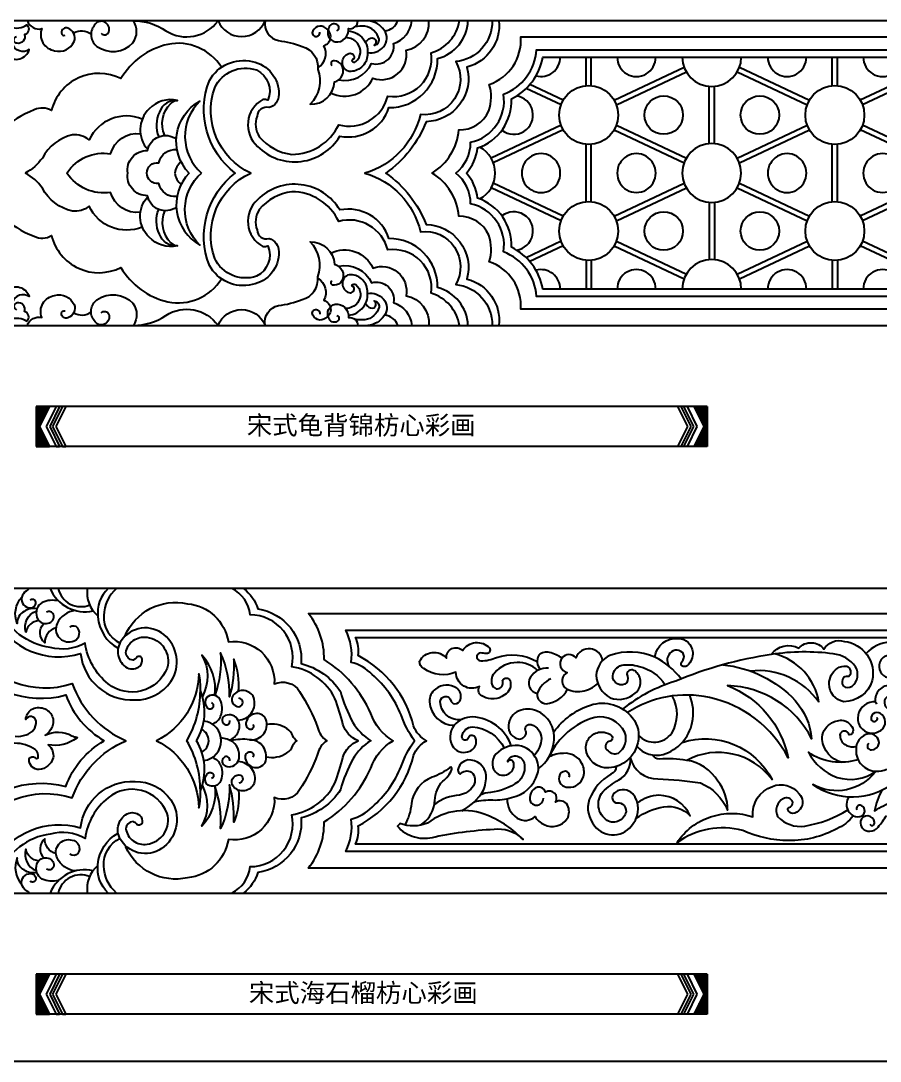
# Model space of a CAD drawing. Extents: x -66030 to 95157, y -13132 to 45879.
# Drawn here: x -35370 to -33959, y 1430 to 3138 of the extents above; entities that cross this region are included whole.
import ezdxf

# ---------------------------------------------------------------- set-up
doc = ezdxf.new("R2010")
doc.units = 0
doc.header["$LTSCALE"] = 100
doc.header["$MEASUREMENT"] = 0
for name, color, linetype in [('3', 11, 'CONTINUOUS'), ('4', 121, 'CONTINUOUS'), ('BH', 21, 'CONTINUOUS'), ('TEXT', 105, 'CONTINUOUS')]:
    doc.layers.add(name, color=color, linetype=linetype)
doc.styles.add('HZ', font='simhei.ttf')

# ---------------------------------------------------------------- blocks, each defined once
blk = doc.blocks.new('A$C5C850B9F')
at = {"layer": '3'}
for p, q in [((1577.2, 393.4), (1577.2, 440.4)), ((1585.6, 393.4), (1585.6, 440.4)), ((1981.2, 393.4), (1981.2, 440.4)), ((1989.6, 393.4), (1989.6, 440.4)), ((1623.2, 369.5), (1738, 423.7)), ((1626.7, 361.9), (1741.6, 416.1)), ((1825.2, 416.1), (1940, 361.9)), ((1828.7, 423.7), (1943.6, 369.5)), ((2142, 423.7), (2027.2, 369.5)), ((2145.6, 416.1), (2030.7, 361.9)), ((1539.6, 369.5), (1484.6, 395.4)), ((1536, 361.9), (1478.6, 389)), ((1779.2, 298.2), (1779.2, 392.2)), ((1787.6, 298.2), (1787.6, 392.2)), ((1536, 328.5), (1421.2, 274.3)), ((1626.7, 328.5), (1741.6, 274.3)), ((1825.2, 274.3), (1940, 328.5)), ((2145.6, 274.3), (2030.7, 328.5)), ((1539.6, 320.9), (1424.7, 266.7)), ((1623.2, 320.9), (1738, 266.7)), ((1828.7, 266.7), (1943.6, 320.9)), ((2142, 266.7), (2027.2, 320.9)), ((1577.2, 203), (1577.2, 297)), ((1585.6, 203), (1585.6, 297)), ((1981.2, 203), (1981.2, 297)), ((1989.6, 203), (1989.6, 297)), ((1536, 171.5), (1421.2, 225.7)), ((1539.6, 179.1), (1424.7, 233.3)), ((1623.2, 179.1), (1738, 233.3)), ((1626.7, 171.5), (1741.6, 225.7)), ((1825.2, 225.7), (1940, 171.5)), ((1828.7, 233.3), (1943.6, 179.1)), ((2145.6, 225.7), (2030.7, 171.5)), ((1779.2, 201.8), (1779.2, 107.8)), ((1787.6, 201.8), (1787.6, 107.8)), ((1536, 138.1), (1478.6, 111)), ((1626.7, 138.1), (1741.6, 83.9)), ((1825.2, 83.9), (1940, 138.1)), ((2145.6, 83.9), (2030.7, 138.1)), ((1539.6, 130.5), (1484.6, 104.6)), ((1623.2, 130.5), (1738, 76.3)), ((1828.7, 76.3), (1943.6, 130.5)), ((2142, 76.3), (2027.2, 130.5)), ((1577.2, 106.6), (1577.2, 59.6)), ((1585.6, 106.6), (1585.6, 59.6)), ((1981.2, 106.6), (1981.2, 59.6)), ((1989.6, 106.6), (1989.6, 59.6))]:
    blk.add_line(p, q, dxfattribs=at)
for points in [[(659.8, 500, 0.393557), (683.4, 487.1, 0.478198), (704.6, 450.9, 0.366584), (736.6, 466, 0.422864), (726.5, 487.7, 0.541885), (715.6, 480, 0.524326), (721.8, 476.4, 0.524326)], [(781.2, 479.5, 0.566037), (793.4, 481.6, 0.928158), (769.5, 492.3, 0.420369), (774.1, 458, 0.374437), (833.1, 463.8, 0.314432), (833.8, 500, -0.150709), (887.3, 483.7, 0.399001), (972.8, 500, 0.669794), (1050.2, 500, 0.407939), (1072.1, 467.4, -0.068009), (1111, 457.7, -0.380259), (1136.4, 420.3, -0.292871), (1124.3, 363, 0.412334), (1163.8, 399.6, 0.507394), (1175.9, 427, 0.276844), (1163.8, 434, 0.783618), (1159.6, 426.6)], [(1369.1, 0, 0.288385), (1322.8, 52.6, 0.500267), (1251.6, 123.8, 0.417023), (1170.9, 170.7, 0.288062), (1094, 219.4, 0.1898), (1040.6, 190.3, 0.232299), (1036.8, 156.6, 0.480331), (1056.5, 142.6, -0.343196), (1072.4, 121, -0.373506), (1029, 67, -0.3409), (958.7, 98.3, -0.336633), (1001.2, 250, -0.336633), (958.7, 401.7, -0.3409), (1029, 433, -0.373506), (1072.4, 379, -0.343196), (1056.5, 357.4, 0.480331), (1036.8, 343.4, 0.232299), (1040.6, 309.7, 0.1898), (1094, 280.6, 0.288062), (1170.9, 329.3, 0.417023), (1251.6, 376.2, 0.500267), (1322.8, 447.4, 0.288385), (1369.1, 500)], [(1383.1, 0, 0.332365), (1333.1, 62, 0.422285), (1253.4, 142.6, 0.379011), (1172.8, 189.4, 0.489977), (1037.7, 206.3, 0.518272), (1046.2, 129.4, 0.122989), (1054.6, 130.4, -0.400283), (1035.9, 80.7, -0.38303), (967.4, 109.8, -0.385779), (1026.4, 250, -0.385779), (967.4, 390.2, -0.38303), (1035.9, 419.3, -0.400283), (1054.6, 369.6, 0.122989), (1046.2, 370.6, 0.518272), (1037.7, 293.7, 0.489977), (1172.8, 310.6, 0.379011), (1253.4, 357.4, 0.422285), (1333.1, 438, 0.332365), (1383.1, 500)], [(1167.8, 483.6, 0.690514), (1168, 493.7, 0.525688), (1154.5, 487.8, 0.478995), (1164.9, 465.3, 0.487357), (1186.8, 487.1, 0.431477), (1202.5, 500, 0.431477)], [(1158.3, 381.3, 0.418822), (1227.1, 405.9, 0.584963), (1281.5, 451.7, 0.387587), (1319, 500)], [(1171.2, 403, 0.35277), (1224.8, 430.1, 0.555512), (1260.8, 462.7, 0.298081), (1291.1, 500)], [(1422.8, 500, -0.394632), (1363, 433, -0.621572), (1305.1, 346.3, -0.270713), (1213.9, 250, -0.270713), (1305.1, 153.7, -0.621572), (1363, 67, -0.394632), (1422.8, 0)], [(1218.4, 447.7, 0.274668), (1244.2, 457, 0.372271), (1245.5, 484.5, 0.229879), (1218.9, 500)], [(1433.9, 500, -0.372892), (1381.5, 424.1, -0.485276), (1314.4, 334.3, -0.149393), (1248.3, 250, -0.149393), (1314.4, 165.7, -0.485276), (1381.5, 75.9, -0.372892), (1433.9, 0)], [(632, 490, 0.252893), (659.1, 493.4, -0.597651), (654.9, 477.3, -0.56933), (643.2, 463, -0.850131), (641.9, 474.3)], [(1136.6, 422.7, 0.410394), (1146.3, 458.9, 0.660567), (1149.7, 488.1, 0.580531), (1127.6, 480.1, 1.078824), (1139.7, 481.4)], [(1186.9, 483.4, -0.438176), (1218, 443.4, -0.419274), (1187.9, 416.9, -0.737522), (1187.7, 446.3, -0.663248), (1195.8, 437.2, 0.39843), (1192.6, 434.2, 0.460005), (1199, 433.1, 0.409793), (1201.8, 463, 0.225194), (1182.5, 472.4)], [(1215.1, 464, -0.1102), (1218.1, 468.1, -0.349203), (1229.1, 471, -0.496015), (1229.2, 459.8, 0.42987), (1237.2, 469.9, 0.300995), (1213.9, 491.1, 0.058631), (1197.4, 490.1)], [(978.5, 423.8, 0.31203), (890.3, 461.3, 0.207625), (813.4, 405, 0.481933), (699.4, 352.6, 0.255453), (671.2, 353.8, 0.178413), (577.1, 270.9, -0.161758), (547.3, 250, -0.161758), (577.1, 229.1, 0.178413), (671.2, 146.2, 0.255453), (699.4, 147.4, 0.481933), (813.4, 95, 0.207625), (890.3, 38.7, 0.31203), (978.5, 76.2)], [(609.7, 435.6, 0.683533), (604.2, 443.2, 0.378209), (600.3, 433.9, 0.284874), (617.9, 429.7, 0.370761), (626, 441.8, 0.521988), (663, 452.8, -0.502524), (635.1, 462.4, 0.123613), (604.4, 470.1, 0.219699), (578.3, 449.4, 0.219699)], [(2450, 26.5), (1469.8, 26.5, 0.340508), (1418.1, 104.5, 0.151846), (1417.5, 147.8, 0.300521), (1368, 179.1, 0.239741), (1324.4, 250, 0.239741), (1368, 320.9, 0.300521), (1417.5, 352.2, 0.151846), (1418.1, 395.5, 0.340508), (1469.8, 473.5), (2450, 473.5)], [(2450, 47.6), (1495.7, 47.6, 0.293594), (1441.5, 120.6, 0.399615), (1387.4, 199.5, 0.232901), (1363, 250, 0.232901), (1387.4, 300.5, 0.399615), (1441.5, 379.4, 0.293594), (1495.7, 452.4), (2450, 452.4)], [(2450, 59.6), (1506.2, 59.6, 0.236106), (1454.4, 128.1, 0.33419), (1398.9, 208.8, 0.153043), (1380.5, 250, 0.153043), (1398.9, 291.2, 0.33419), (1454.4, 371.9, 0.236106), (1506.2, 440.4), (2450, 440.4)], [(885.3, 311.7, -0.318619), (895.5, 364.4, -0.216888), (906, 369.3, 0.265173), (859.8, 355.4, 0.406131), (857.4, 289)], [(906, 369.3, 0.352763), (876.8, 350.2, 0.217582), (875.4, 309.6, 0.217582)], [(925.2, 250, -0.489761), (943, 368.3, 0.436772), (945.7, 250, 0.436772)], [(848.5, 338.6, 0.402914), (761.2, 304.4, 0.200605), (733.7, 312.5, 0.2227), (684.4, 274.7, -0.118581), (656.4, 250)], [(845.6, 185.6, -0.375928), (796.4, 218.3, -0.29749), (724.8, 250, -0.29749), (796.4, 281.7, -0.375928), (845.6, 314.4)], [(904.4, 194.1, -0.553062), (857, 212.8, -0.461218), (824.5, 250, -0.461218), (857, 287.2, -0.553062), (904.4, 305.9)], [(1402.5, 207.5, 0.27477), (1427.7, 250, 0.27477), (1402.5, 292.5)], [(905.5, 211.3, -0.380166), (875.4, 233.1, -0.452593), (855.8, 250, -0.452593), (875.4, 266.9, -0.380166), (905.5, 288.7)], [(848.5, 161.4, -0.402914), (761.2, 195.6, -0.200605), (733.7, 187.5, -0.2227), (684.4, 225.3, 0.118581), (656.4, 250)], [(925.2, 250, 0.489761), (943, 131.7, -0.436772), (945.7, 250, -0.436772)], [(885.3, 188.3, 0.318619), (895.5, 135.6, 0.216888), (906, 130.7, -0.265173), (859.8, 144.6, -0.406131), (857.4, 211)], [(906, 130.7, -0.352763), (876.8, 149.8, -0.217582), (875.4, 190.4, -0.217582)], [(781.2, 20.5, -0.566037), (793.4, 18.4, -0.928158), (769.5, 7.7, -0.420369), (774.1, 42, -0.374437), (833.1, 36.2, -0.314432), (833.8, 0, 0.150709), (887.3, 16.3, -0.399001), (972.8, 0, -0.669794), (1050.2, 0, -0.407939), (1072.1, 32.6, 0.068009), (1111, 42.3, 0.380259), (1136.4, 79.7, 0.292871), (1124.3, 137, -0.412334), (1163.8, 100.4, -0.507394), (1175.9, 73, -0.276844), (1163.8, 66, -0.783618), (1159.6, 73.4)], [(1158.3, 118.7, -0.418822), (1227.1, 94.1, -0.584963), (1281.5, 48.3, -0.387587), (1319, 0)], [(1171.2, 97, -0.35277), (1224.8, 69.9, -0.555512), (1260.8, 37.3, -0.298081), (1291.1, 0)], [(609.7, 64.4, -0.683533), (604.2, 56.8, -0.378209), (600.3, 66.1, -0.284874), (617.9, 70.3, -0.370761), (626, 58.2, -0.521988), (663, 47.2, 0.502524), (635.1, 37.6, -0.123613), (604.4, 29.9, -0.219699), (578.3, 50.6, -0.219699)], [(1136.6, 77.3, -0.410394), (1146.3, 41.1, -0.660567), (1149.7, 11.9, -0.580531), (1127.6, 19.9, -1.078824), (1139.7, 18.6)], [(1186.9, 16.6, 0.438176), (1218, 56.6, 0.419274), (1187.9, 83.1, 0.737522), (1187.7, 53.7, 0.663248), (1195.8, 62.8, -0.39843), (1192.6, 65.8, -0.460005), (1199, 66.9, -0.409793), (1201.8, 37, -0.225194), (1182.5, 27.6)], [(1218.4, 52.3, -0.274668), (1244.2, 43, -0.372271), (1245.5, 15.5, -0.229879), (1218.9, 0)], [(632, 10, -0.252893), (659.1, 6.6, 0.597651), (654.9, 22.7, 0.56933), (643.2, 37, 0.850131), (641.9, 25.7)], [(659.8, 0, -0.393557), (683.4, 12.9, -0.478198), (704.6, 49.1, -0.366584), (736.6, 34, -0.422864), (726.5, 12.3, -0.541885), (715.6, 20, -0.524326), (721.8, 23.6, -0.524326)], [(1167.8, 16.4, -0.690514), (1168, 6.3, -0.525688), (1154.5, 12.2, -0.478995), (1164.9, 34.7, -0.487357), (1186.8, 12.9, -0.431477), (1202.5, 0, -0.431477)], [(1215.1, 36, 0.1102), (1218.1, 31.9, 0.349203), (1229.1, 29, 0.496015), (1229.2, 40.2, -0.42987), (1237.2, 30.1, -0.300995), (1213.9, 8.9, -0.058631), (1197.4, 9.9)]]:
    blk.add_lwpolyline(points, format="xyb", dxfattribs=at)
for points in [[(1735, 250, 1), (1831.7, 250, 1)], [(1471.4, 250, 1.008676), (1534.7, 250, 1.008676)], [(1628.1, 250, 1.008676), (1691.3, 250, 1.008676)], [(1875.4, 250, 1.008676), (1938.7, 250, 1.008676)], [(2032.1, 250, 1.008676), (2095.3, 250, 1.008676)]]:
    blk.add_lwpolyline(points, format="xyb", close=True, dxfattribs=at)
blk.add_lwpolyline([(2142, 233.3), (2027.2, 179.1)], dxfattribs=at)
for centre, radius in [((1581.4, 345.2), 48.4), ((1985.4, 345.2), 48.4), ((1704.5, 345.2), 31.6), ((1862.3, 345.2), 31.6), ((1581.4, 154.8), 48.4), ((1985.4, 154.8), 48.4), ((1704.5, 154.8), 31.6), ((1862.3, 154.8), 31.6)]:
    blk.add_circle(centre, radius, dxfattribs=at)
for centre, radius, start, end in [((1242.8, 510.1), 27.3, 277.8753, 338.2417), ((749, 458.1), 25, 52.0007, 121.4584), ((1503, 440.1), 31.6, 254.8262, 0.4949), ((1659.7, 440.1), 31.6, 179.5051, 0.4949), ((1783.4, 440.4), 48.4, 180, 0), ((1907, 440.1), 31.6, 179.5051, 0.4949), ((2063.7, 440.1), 31.6, 179.5051, 0.4949), ((1458.3, 345.2), 31.6, 231.7979, 82.1565), ((926, 248.7), 23.9, 124.8955, 176.7931), ((926, 251.3), 23.9, 183.2069, 235.1045), ((1458.3, 154.8), 31.6, 277.8435, 128.2021), ((1783.4, 59.6), 48.4, 0, 180), ((1503, 59.9), 31.6, 359.5051, 105.1738), ((1659.7, 59.9), 31.6, 359.5051, 180.4949), ((1907, 59.9), 31.6, 359.5051, 180.4949), ((2063.7, 59.9), 31.6, 359.5051, 180.4949), ((749, 41.9), 25, 238.5416, 307.9993), ((1242.8, -10.1), 27.3, 21.7583, 82.1247)]:
    blk.add_arc(centre, radius, start, end, dxfattribs=at)
at = {"layer": '4'}
blk.add_lwpolyline([(2450, 500), (0, 500), (0, 0), (2450, 0)], dxfattribs=at)
blk = doc.blocks.new('A$C4CCE1407')
at = {"layer": '3'}
for p, q in [((0, 65.3), (0, 0)), ((1101.2, 65.3), (0, 65.3)), ((21.6, 65.3), (5.3, 32.6)), ((32.8, 65.3), (16.5, 32.6)), ((38.4, 65.3), (22.1, 32.6)), ((43, 65.3), (26.7, 32.6)), ((48.6, 65.3), (32.3, 32.6)), ((1058.2, 65.3), (1052.6, 65.3)), ((1052.6, 65.3), (1068.9, 32.6)), ((1058.2, 65.3), (1074.5, 32.6)), ((1068.4, 65.3), (1062.8, 65.3)), ((1062.8, 65.3), (1079.1, 32.6)), ((1068.4, 65.3), (1084.7, 32.6)), ((1101.2, 65.3), (1079.6, 65.3)), ((1079.6, 65.3), (1095.9, 32.6)), ((1101.2, 65.3), (1101.2, 0)), ((5.3, 32.6), (21.6, 0)), ((16.5, 32.6), (32.8, 0)), ((22.1, 32.6), (38.4, 0)), ((26.7, 32.6), (43, 0)), ((32.3, 32.6), (48.6, 0)), ((1068.9, 32.6), (1052.6, 0)), ((1074.5, 32.6), (1058.2, 0)), ((1079.1, 32.6), (1062.8, 0)), ((1084.7, 32.6), (1068.4, 0)), ((1095.9, 32.6), (1079.6, 0)), ((0, 0), (21.6, 0)), ((1101.2, 0), (0, 0)), ((32.8, 0), (38.4, 0)), ((43, 0), (48.6, 0)), ((1058.2, 0), (1052.6, 0)), ((1068.4, 0), (1062.8, 0)), ((1101.2, 0), (1079.6, 0))]:
    blk.add_line(p, q, dxfattribs=at)
at = {"layer": 'BH'}
for p, q in [((0, 63.9), (1.3, 65.3)), ((0, 58.8), (6.4, 65.3)), ((0, 61.4), (3.9, 65.3)), ((0, 56.3), (9, 65.3)), ((0, 53.8), (11.5, 65.3)), ((0, 51.2), (14, 65.3)), ((0, 48.7), (16.6, 65.3)), ((0, 46.1), (19.1, 65.3)), ((0, 43.6), (21.5, 65.1)), ((0, 41), (19, 60)), ((0, 38.5), (16.4, 54.9)), ((1080, 64.6), (1080.6, 65.3)), ((1080.8, 62.9), (1083.2, 65.3)), ((1081.7, 61.2), (1085.7, 65.3)), ((1082.5, 59.5), (1088.3, 65.3)), ((1083.3, 57.8), (1090.8, 65.3)), ((1084.2, 56.1), (1093.4, 65.3)), ((1085, 54.4), (1095.9, 65.3)), ((1085.9, 52.7), (1098.4, 65.3)), ((1086.7, 51), (1101, 65.3)), ((1087.6, 49.3), (1101.2, 62.9)), ((1088.4, 47.6), (1101.2, 60.4)), ((1089.3, 45.9), (1101.2, 57.8)), ((1090.1, 44.2), (1101.2, 55.3)), ((1091, 42.5), (1101.2, 52.8)), ((0, 35.9), (13.9, 49.8)), ((0, 33.4), (11.3, 44.7)), ((0, 30.8), (8.8, 39.6)), ((0, 28.3), (6.2, 34.5)), ((1091.8, 40.8), (1101.2, 50.2)), ((1092.7, 39.1), (1101.2, 47.7)), ((1093, 26.7), (1101.2, 34.9)), ((1093.5, 37.4), (1101.2, 45.1)), ((1094.4, 35.7), (1101.2, 42.6)), ((1095.2, 34), (1101.2, 40)), ((1095.5, 31.8), (1101.2, 37.5)), ((0, 25.7), (5.8, 31.6)), ((0, 23.2), (6.7, 29.9)), ((0, 20.7), (7.5, 28.2)), ((0, 18.1), (8.4, 26.5)), ((0, 15.6), (9.2, 24.8)), ((0, 13), (10.1, 23.1)), ((0, 10.5), (10.9, 21.4)), ((0, 7.9), (11.8, 19.7)), ((0, 5.4), (12.6, 18)), ((1080.2, 1.2), (1101.2, 22.2)), ((1081.6, 0), (1101.2, 19.7)), ((1082.8, 6.3), (1101.2, 24.8)), ((1084.1, 0), (1101.2, 17.1)), ((1085.3, 11.4), (1101.2, 27.3)), ((1087.9, 16.5), (1101.2, 29.8)), ((1090.4, 21.6), (1101.2, 32.4)), ((0, 2.8), (13.5, 16.3)), ((0, 0.3), (14.3, 14.6)), ((2.3, 0), (15.2, 12.9)), ((4.8, 0), (16, 11.2)), ((7.3, 0), (16.8, 9.5)), ((9.9, 0), (17.7, 7.8)), ((12.4, 0), (18.5, 6.1)), ((15, 0), (19.4, 4.4)), ((17.5, 0), (20.2, 2.7)), ((20.1, 0), (21.1, 1)), ((1086.7, 0), (1101.2, 14.6)), ((1089.2, 0), (1101.2, 12)), ((1091.7, 0), (1101.2, 9.5)), ((1094.3, 0), (1101.2, 6.9)), ((1096.8, 0), (1101.2, 4.4)), ((1099.4, 0), (1101.2, 1.8))]:
    blk.add_line(p, q, dxfattribs=at)
blk = doc.blocks.new('A$C7E491CBE')
at = {"layer": '3'}
for points in [[(426.3, 500, 0.396481), (552.6, 389.5, 0.321993), (723, 325.1, 0.177045), (785.9, 250, 0.177045)], [(447.8, 500, 0.397382), (566.1, 408.2, 0.354835), (733.4, 343.8, 0.208462), (821.8, 250, 0.139485)], [(507.6, 500, 0.165778), (539.6, 464.8, 0.119667), (604.6, 453.4, 0.364808), (747.2, 393.2, 0.39973), (836.6, 317, 0.249171), (895.4, 347, 0.384622), (884, 424.2, 0.442165), (814.1, 414.4, 0.439405), (823.5, 369.8, 0.287715), (844.5, 372.6, 0.246758), (848.3, 384.7, 0.443381), (840.3, 388, -0.153424), (833.3, 382.5, -0.387175), (821.6, 394.4, -0.427238), (856.3, 419.8, -0.463127), (889.3, 369.3, -0.508119), (792.4, 343.6, -0.194324), (754.7, 410.4, -0.196885), (697.4, 403.2, -0.265583), (613.8, 467.1, -0.257445), (525.7, 500)], [(662.8, 500, -0.049736), (657.6, 495.8, 0.175026), (650.7, 485.9, 0.50369), (665.6, 468.2, 0.531717), (673.2, 479.2, 0.445961), (664.2, 480.7)], [(792.3, 500, 0.238798), (775.7, 453.2, 0.256028), (808.8, 401.9)], [(806.3, 500, 0.213002), (785.2, 455.4, 0.29964), (811.7, 410.4)], [(995.7, 0, 0.256025), (1025.6, 43.3, 0.4799), (1093.8, 128.5, 0.242722), (1164.6, 180.5, 0.039466), (1177.6, 222.7, -0.213478), (1202.7, 250, -0.213478), (1177.6, 277.3, 0.039466), (1164.6, 319.5, 0.242722), (1093.8, 371.5, 0.4799), (1025.6, 456.7, 0.256025), (995.7, 500)], [(1014.7, 500, -0.155552), (1038.2, 466.3, -0.399563), (1109.2, 376.7, -0.191018), (1173.9, 330.7, 0.061133), (1194.1, 280.1, 0.118086), (1223.4, 250, 0.118086), (1194.1, 219.9, 0.061133), (1173.9, 169.3, -0.191018), (1109.2, 123.3, -0.399563), (1038.2, 33.7, -0.155552), (1014.7, 0)], [(675.3, 466.3, 0.234624), (654.7, 462.2, 0.302939), (643.2, 442.4, -0.28987), (650.6, 485.8)], [(711, 479.5, 0.157623), (684.3, 477.1, 0.366525), (675.5, 452.7, 0.416946), (694, 442.8, 0.438713), (702.6, 457.4, 0.452791), (691.3, 460.9)], [(678.6, 447.2, 0.336636), (657.5, 428.2, -0.410393), (674.5, 463)], [(738.2, 463.8, 0.251438), (708.6, 442.5, 0.636555), (733.2, 413, 0.544172), (742.9, 435, 0.391454), (729.6, 436.5, 0.625905)], [(819.9, 421.4, -0.363661), (922.7, 475, -0.340611), (989.9, 412.2, -0.478483), (1065.2, 343.2, -0.377853), (1106.7, 330.7, -0.055845), (1136.2, 272.3, 0.194352), (1151.4, 250, 0.194352), (1136.2, 227.7, -0.055845), (1106.7, 169.3, -0.377853), (1065.2, 156.8, -0.478483), (989.9, 87.8, -0.340611), (922.7, 25, -0.35371), (821.2, 75.7)], [(2450, 40.9), (1121.2, 40.9, 0.172606), (1147, 116.8, 0.151147), (1223.6, 205.2, -0.177383), (1260.1, 250, -0.177383), (1223.6, 294.8, 0.151147), (1147, 383.2, 0.172606), (1121.2, 459.1), (2450, 459.1)], [(706.5, 435.2, 0.356264), (688.5, 410.8, -0.442588), (686.8, 442.4, -0.442588)], [(2450, 68.3), (1182.4, 68.3, 0.145583), (1191.6, 121.3, 0.140811), (1225.7, 141.2, 0.119568), (1273.3, 207.7, -0.062048), (1295.1, 250, -0.062048), (1273.3, 292.3, 0.119568), (1225.7, 358.8, 0.140811), (1191.6, 378.7, 0.145583), (1182.4, 431.7), (2450, 431.7)], [(2450, 80.4), (1198.6, 80.4, 0.155401), (1202.8, 110.3, 0.21807), (1293.8, 225.8, -0.191241), (1315.3, 250, -0.191241), (1293.8, 274.2, 0.21807), (1202.8, 389.7, 0.155401), (1198.6, 419.6), (2450, 419.6)], [(1497.2, 365.3, 0.209755), (1463.7, 378.3, 0.22705), (1426.7, 361.2, 0.36175), (1424.5, 338.6, 0.504282), (1438.6, 339.1, 0.244864), (1439.6, 349.1, -0.589341), (1452.2, 349.1, -0.359037), (1442.9, 325.2, -0.300473), (1408, 322.5, -0.488055), (1402.3, 339.1, -0.562011), (1363.4, 362.4, -0.250473), (1310.5, 368.4, -0.286479), (1303.8, 380.7, -0.53077), (1347.7, 385.7, -0.703955), (1374.4, 398, -0.494796), (1418.6, 402.3, -0.582582), (1413.3, 393, 0.018486), (1404, 394.1, 1.027094), (1404, 381.3, 0.11133), (1429.9, 386.7, -0.209867), (1496.5, 380.3)], [(1880.9, 391.6, -0.378208), (1926.2, 402.1, -0.476378), (1967.4, 400.1, -0.346466), (2001.2, 413.2, -0.211363), (2038.2, 391.1, -0.211363), (2046.8, 348.9, -0.329096), (2000.2, 314.1, -0.360263), (1976, 343.4, -0.236761), (1989.1, 368.6, -0.160488), (2004.9, 372.7, -0.492748), (2008.6, 355.3, 0.199162), (1999.5, 354, 0.261684), (1998.9, 339.9, 0.299022), (2013.6, 339.6, 0.375664), (2019.3, 371.4, 0.219131), (1982.9, 392.6, 0.07227), (1880.9, 391.6, 0.062271), (1724.3, 347.8, 0.093195), (1637, 302)], [(1690.1, 387.4, -0.40526), (1728.5, 418, -0.386802), (1752, 395.5, -0.236326), (1743, 373.2, -0.417224), (1733.3, 374.2, -0.234753), (1735.1, 381.4, 0.423953), (1735.1, 394.8, 0.483173), (1712.8, 391.3, 0.284916), (1713.1, 372.4, 0.284916)], [(2072.7, 375.9, 0.737959), (2085.3, 377.9, 0.295556), (2080.1, 387.4, 0.255894), (2069.2, 389.1, 0.298145), (2058.1, 374.5, 0.451227), (2076.1, 353.4, 0.284835), (2107.4, 372.6, 0.220402), (2105.1, 397, 0.260551), (2075.7, 412.2, 0.195619), (2036.6, 393.2)], [(1006.6, 331.1, 0.124166), (998.6, 383.7, -0.087223), (991.4, 322.3, 0.121263), (976.9, 394.2, -0.105865), (967.6, 324.3, 0.224781), (946.4, 390.3, -0.25705), (947.1, 322.9)], [(1537.5, 385.7, 0.081947), (1517, 395.1, 0.266442), (1499.5, 390.3, 0.364717), (1502.2, 367.4, 0.32001)], [(1604.1, 381.6, 0.775739), (1560.4, 386.1, 0.475577), (1537.5, 385.7, 0.55843), (1546.2, 362.1, 0.504205), (1541.9, 337.3, 0.194924), (1570.4, 331.5, 0.16575), (1596.3, 344.5)], [(1733, 351.4, 0.118379), (1690.1, 387.4, 0.186928), (1616.1, 390.1, 0.280967), (1593.7, 357.5, 0.262089), (1616.6, 320.7, 0.283059), (1657.8, 328.1, 0.478651), (1657.5, 364.5, 0.55889), (1644, 359.3, -0.200507), (1644, 345.5, -0.687518), (1620.8, 356.8, -0.307833), (1635.5, 373.8, -0.13284), (1664.1, 371.9, -0.19288), (1707.1, 341.9)], [(1515.5, 369.4, 0.277493), (1485.7, 354.3, 0.536946), (1496.7, 327.7, 0.466256)], [(1801.4, 374.6, -0.182777), (1920.5, 315.9, -0.158891), (1947.3, 253.2, 0.274222), (1809.4, 340.5, -0.256096), (1908.7, 221.7, 0.224362), (1779.8, 320.9, 0.201481), (1644.9, 296.2)], [(1519.3, 351.7, 0.198186), (1496.7, 327.7, 0.450825), (1511.7, 310.7, 0.257558), (1546.5, 334.7, 0.254353)], [(943.8, 167.6, 0.132521), (921.6, 250, 0.132521), (943.8, 332.4)], [(964, 277.6, 0.2114), (977.1, 290.4, 0.240164), (975.6, 318.4, 0.477925), (954, 320.9, 0.317271), (954.2, 305.2, 0.423419), (963.5, 303.4, 0.604154), (962.2, 312.2)], [(1005.9, 283.8, 0.497899), (1031.5, 320.7, 0.57311), (997.8, 324.6, 0.616622), (1007.2, 305.9, 0.918361), (1006.8, 319.7, 0.918361)], [(1372.1, 284.8, -0.418691), (1337.8, 310.8, -0.400099), (1343.4, 322, -0.465286), (1354.5, 316.9, 0.304468), (1361.4, 310.6, 0.343712), (1371.1, 317.8, 0.28861), (1364.8, 336.3, 0.333928), (1329.7, 334.9, 0.25306), (1319.9, 314, 0.39159), (1360.2, 275.3, 0.367333)], [(1660.3, 241, 0.292992), (1703.5, 227.6, 0.275345), (1751.3, 279.8, 0.155145), (1747.1, 325)], [(2082, 317.1, 0.661369), (2068.1, 318.9, 0.437967), (2073.7, 302.1, 0.288543), (2088.1, 303.3, 0.192091), (2097, 322.3, 0.414214), (2078.1, 341.2, 0.470416), (2051.8, 313.4)], [(1523.9, 264.5, -0.153898), (1584.1, 308.6, -0.311098), (1653.1, 287.7, -0.238113), (1661.8, 246.8, -0.338557), (1614.6, 205.5, -0.411987), (1576.5, 237.8, -0.42), (1602.7, 264.3, -0.126865), (1617.1, 260, -0.761404), (1614.5, 248.7, 0.673411), (1613.1, 233.4, 0.310779), (1630, 229.6, 0.333581), (1640.8, 263.5, 0.339272), (1591.2, 288.4, 0.214229), (1517, 224.9)], [(1663.3, 258.4, 0.459258), (1717.7, 262.4, 0.267275), (1718.6, 323.5)], [(2054.5, 310.3, 0.32349), (2049.5, 313.9, 0.061516), (2047.6, 313.9, 0.385569), (2023.1, 287.3, 0.351766), (2041.8, 262.8, 0.179807), (2057.3, 265, 0.557421), (2063, 292.4, 0.289761), (2051, 295.8, 0.369821), (2045.1, 285.1, 0.408059), (2051.6, 281.8, 0.408059), (2055.1, 288.2)], [(640, 257.3, 0.125146), (657.6, 259.8, 0.37308), (674.2, 281.9, 0.749462), (657.1, 284.9, -0.198572), (666.3, 301.2, -0.220838), (686.6, 303, -0.465485), (699.9, 271.9, -0.148683), (689.1, 259, -0.253369), (732.8, 258.3, 0.142399), (740.1, 256.1, -0.781524), (741, 254.2, -0.197393), (693.8, 243.2, -0.282722), (702.1, 221.7, -0.302568), (678.9, 202.6, -0.414214), (662.6, 218.9, -0.046283), (662.7, 220.6, -0.391842), (672.7, 222.6, 0.541174), (677.4, 222.1, 0.315779), (672.4, 235.4, 0.158749), (639.3, 245.8, 0.316822), (629.7, 240.6)], [(991.3, 251.1, 0.436653), (1006.1, 283.4, 0.398858), (984.6, 291.2, 0.576024), (982.5, 277.8, 0.78041), (992, 283.2)], [(1024.4, 251.7, 0.624181), (1049.7, 288.7, 0.650867), (1018.6, 278.4, 0.443378), (1026.7, 268.8, 0.54754), (1030.7, 276.8, 0.752919)], [(1498.5, 204.1, 0.225814), (1524.5, 251.1, 0.325711), (1495.8, 299.2, 0.193316), (1467, 299, 0.291131), (1449.7, 275.6, 0.412808), (1467.6, 252.7, 0.423518), (1478.7, 264.4, -0.358878), (1478.7, 273.7, -0.298432), (1487, 276.6, -0.312419), (1503.8, 253.8, -0.173598), (1492.8, 226.8)], [(949.4, 217.7, 0.39477), (977.7, 250, 0.39477), (949.4, 282.3)], [(1052, 223.6, 0.209958), (1085.7, 230.1, 0.192978), (1095.5, 242.2, -0.150917), (1102.1, 250, -0.150917), (1095.5, 257.8, 0.192978), (1085.7, 269.9, 0.204346), (1052.9, 276.6)], [(1454.3, 241.6, 0.305898), (1390.8, 289, 0.218713), (1360.2, 275.3, 0.325289), (1359.4, 238.7, 0.345598), (1386.1, 233.1, 0.314608), (1396.7, 248.2, 0.394525), (1390, 258.8, 0.403269), (1384.1, 254.8, -0.90204), (1373.3, 257.2, -0.373139), (1390.7, 272.7, -0.265554), (1442.7, 237.9)], [(1997.3, 214.5, -0.314524), (1964.4, 252.2, -0.248116), (1978, 277.9, -0.147104), (1997, 283.6, -0.330884), (2015.7, 267.1, -0.398133), (2008.8, 259.8, 0.384185), (2001.1, 265.9, 0.472474), (1993.9, 258.1, 0.276678), (2004.6, 242.4, 0.191558), (2020.5, 241)], [(946.1, 231.1, 0.257477), (957.5, 250, 0.257477), (946.1, 268.9)], [(2041.1, 245.5, 0.310436), (2039.1, 239.1, 0.324482), (2045.4, 234.9, 0.388075), (2058, 246.4, 0.449061), (2041.2, 261.2, 0.400479), (2020.2, 234.5, 0.417587), (2053.2, 199.9, 0.107655), (2070.9, 203.2)], [(426.3, 0, -0.396481), (552.6, 110.5, -0.321993), (723, 174.9, -0.177045), (785.9, 250, -0.177045)], [(447.8, 0, -0.397382), (566.1, 91.8, -0.354835), (733.4, 156.2, -0.208462), (821.8, 250, -0.139485)], [(992, 216.8, 0.78041), (982.5, 222.2, 0.576024), (984.6, 208.8, 0.398858), (1006.1, 216.6, 0.31593), (997.2, 248.1, 0.12025), (977.5, 254.5, 0.12025)], [(1030.7, 223.2, 0.54754), (1026.7, 231.2, 0.451931), (1017.3, 223.6, 0.744705), (1050, 213.9, 0.534702), (1024.4, 251.7, 0.096298), (994.1, 249.8)], [(1393.5, 149.8, -0.067149), (1423.7, 152.8, 0.088336), (1454.8, 156.8, 0.280304), (1497.4, 195.7, 0.213829), (1493.6, 223.2, 0.29063), (1460.8, 242.2, 0.223376), (1426.3, 224.9, 0.190673), (1424, 206.3, 0.339882), (1441, 193.2, 0.285162), (1457.5, 203.7, 0.203136), (1457.3, 216.1, 0.528548), (1448.4, 215.6, -0.157611), (1449.6, 219.4, -0.407134), (1466.5, 223.5, -0.330478), (1476.1, 208.7, -0.236274), (1465.4, 182.5, -0.121002), (1419.9, 165, 0.101386), (1403.2, 160.8, 0.101386)], [(1734.6, 247.1, -0.370783), (1882.3, 186.1, 0.373365), (1742.2, 217.8, 0.373365)], [(964, 222.4, -0.2114), (977.1, 209.6, -0.240164), (975.6, 181.6, -0.477925), (954, 179.1, -0.317271), (954.2, 194.8, -0.423419), (963.5, 196.6, -0.604154), (962.2, 187.8)], [(1549.3, 190.2, 0.489145), (1543, 199.8, 0.377535), (1532.7, 190.9, 0.494993), (1547.9, 173.6, 0.349411), (1572.8, 191.3, 0.196399), (1570.2, 212.6, 0.305333), (1540.1, 229.3, 0.116531), (1516.3, 223.6)], [(1626.6, 207.7, -0.306271), (1617.8, 195, 0.170756), (1582.3, 153.7, 0.261932), (1590.9, 110.3, 0.53086), (1654.3, 114.1, 0.342496), (1653.7, 162.9, 0.352202), (1625.2, 165.6, 0.611479), (1625.6, 148, -0.177484), (1636.8, 146, -0.276156), (1642.6, 133.4, -0.515847), (1611.8, 119, -0.452192), (1604.5, 166, -0.067619), (1630.6, 185.7, 0.298422), (1649.6, 222.5, 0.298422)], [(1649.6, 222.5, 0.356732), (1694.8, 187.3, -0.036622), (1764.8, 180.7, -0.196882), (1809.1, 136.1, 0.181087), (1793.2, 183.8, 0.22499), (1742.2, 217.8, 0.065241), (1697.1, 220, -0.356926), (1687.1, 226.4)], [(2023.6, 218.8, -0.113237), (1981.4, 215.6, -0.118104), (1942, 231, 0.185171), (1989.1, 189.8, 0.230813), (2053.2, 199.9, 0.230813)], [(1005.9, 216.2, -0.478401), (1032.1, 180.1, -0.579785), (997.8, 175.4, -0.616622), (1007.2, 194.1, -0.918361), (1006.8, 180.3, -0.918361)], [(1305.2, 111.4, 0.21307), (1327.9, 145.2, 0.054765), (1328.6, 152, -0.173854), (1341.6, 183.5, 0.144567), (1356.6, 203.1, 0.295788), (1356.2, 205.8, 0.373277), (1353.5, 206, -0.075252), (1324.1, 190, 0.274263), (1290.2, 147.2, -0.114944), (1279.2, 111.7)], [(1372.9, 135.1, 0.142478), (1408.4, 168.7, 0.114994), (1412.8, 193.7, 0.400135), (1383.1, 218.4, 0.330282), (1366.6, 202.4, 0.18101), (1370.3, 194.9, -0.358486), (1388.9, 198.6, -0.336643), (1392, 175.9, -0.206584), (1369.2, 160.7, 0.148815), (1327.9, 145.2, 0.16965)], [(2052.2, 199.2, -0.368098), (1949.3, 177.9, 0.320055), (2081.9, 180.4, 0.320055)], [(507.6, 0, -0.165778), (539.6, 35.2, -0.119667), (604.6, 46.6, -0.364808), (747.2, 106.8, -0.39973), (836.6, 183, -0.249171), (895.4, 153, -0.384622), (884, 75.8, -0.442165), (814.1, 85.6, -0.439405), (823.5, 130.2, -0.287715), (844.5, 127.4, -0.246758), (848.3, 115.3, -0.443381), (840.3, 112, 0.153424), (833.3, 117.5, 0.387175), (821.6, 105.6, 0.427238), (856.3, 80.2, 0.463127), (889.3, 130.7, 0.508119), (792.4, 156.4, 0.194324), (754.7, 89.6, 0.196885), (697.4, 96.8, 0.265583), (613.8, 32.9, 0.257445), (525.7, 0)], [(1006.6, 168.9, -0.124302), (998.6, 116.3, 0.087223), (991.4, 177.7, -0.121263), (976.9, 105.8, 0.105865), (967.6, 175.7, -0.224781), (946.4, 109.7, 0.25705), (947.1, 177.1)], [(1447.5, 154.9, 0.264551), (1463.9, 123.1, 0.344214), (1493.3, 125.5, 0.186116), (1508.1, 112.7, 0.385819), (1546.1, 122.1, 0.247055), (1546.5, 144.4, 0.43614), (1526.6, 148.9, 0.805694), (1510.6, 165.8, 0.370846), (1497, 173.8, 0.43187), (1485.9, 149.5, 0.412863), (1501.9, 146, 0.260329), (1507.1, 155.5)], [(2015.6, 126.9, -0.141287), (1988.8, 105.6, -0.131141), (1909.6, 86.2, -0.106516), (1834.1, 102.5, 0.230853), (1726.5, 82.5, -0.175263), (1781.5, 124.9, -0.165158), (1850.9, 125, -0.350688), (1882.8, 175, -0.330995), (1926.6, 163.1, -0.362097), (1928.5, 137.5, -0.22463), (1915.8, 130.5, -0.295661), (1908.7, 135.9, -0.394619), (1909.7, 140.5, 0.380484), (1916.4, 149, 0.491497), (1900.3, 154.8, 0.39506), (1891.5, 125.5, 0.245746), (1936.1, 109.9, 0.098508), (2006.6, 136.4, 0.136113)], [(1659.3, 123, -0.111236), (1704.9, 141.4, -0.25305), (1747.8, 126.8, 0.299045), (1696.7, 160.4, 0.16281), (1661.4, 147.8, 0.16281)], [(2008.2, 158, 0.134627), (2004.5, 145.9, 0.270429), (2015.6, 126.9, 0.212283), (2030.2, 126.5, 0.650205), (2026.8, 144.4, 0.568329), (2021.4, 136.8, 0.485808)], [(2063.2, 169.2, 0.091144), (2050.7, 134.7, -0.06894), (2080.6, 149.9)], [(1415.6, 127.2, 0.133349), (1364.5, 134.5, 0.129841), (1316.7, 114.9, -0.191306), (1271.4, 114.1, -0.105739), (1267.3, 110, 0.16445), (1295.5, 92, 0.147007), (1329, 92.5, -0.036975), (1432.4, 105.3, -0.205972), (1473.7, 87.6, 0.105828), (1415.6, 127.2, 0.105828)], [(2042.7, 113, 0.387119), (2048, 111, 0.298954), (2050.4, 116.1, 0.837144), (2027.4, 117.8, 0.480044), (2042.8, 101.5, 0.247906), (2056.4, 108.3, 0.03628), (2070.2, 127.3, 0.040591)], [(706.5, 64.8, -0.356264), (688.5, 89.2, 0.442588), (686.8, 57.6, 0.442588)], [(738.2, 36.2, -0.251438), (708.6, 57.5, -0.636555), (733.2, 87, -0.544172), (742.9, 65, -0.391454), (729.6, 63.5, -0.625905)], [(792.3, 0, -0.238798), (775.7, 46.8, -0.256028), (808.8, 98.1)], [(806.3, 0, -0.213002), (785.2, 44.6, -0.29964), (811.7, 89.6)], [(678.6, 52.8, -0.336636), (657.5, 71.8, 0.410393), (674.5, 37)], [(675.3, 33.7, -0.234624), (654.7, 37.8, -0.302939), (643.2, 57.6, 0.28987), (650.6, 14.2)], [(711, 20.5, -0.157623), (684.3, 22.9, -0.366525), (675.5, 47.3, -0.416946), (694, 57.2, -0.438713), (702.6, 42.6, -0.452791), (691.3, 39.1)], [(662.8, 0, 0.049736), (657.6, 4.2, -0.175026), (650.7, 14.1, -0.50369), (665.6, 31.8, -0.531717), (673.2, 20.8, -0.445961), (664.2, 19.3)]]:
    blk.add_lwpolyline(points, format="xyb", dxfattribs=at)
blk.add_lwpolyline([(937.3, 250, 0.239792), (943.8, 332.4, 0.077686), (941.4, 360.1, -0.278081), (871.8, 250, -0.278081), (941.4, 139.9, 0.077686), (943.8, 167.6, 0.239792)], format="xyb", close=True, dxfattribs=at)
for centre, radius, start, end in [((754.1, 523), 61.2, 202.0133, 282.98), ((747.8, 508.5), 38.4, 192.7822, 292.0217), ((808, 493.4), 50.3, 172.4971, 229.6597), ((1861.5, 296.7), 99.2, 9.6229, 75.1267), ((1860, 244.1), 121, 34.8795, 96.4248), ((754.1, -23), 61.2, 77.02, 157.9867), ((808, 6.6), 50.3, 130.3403, 187.5029), ((747.8, -8.5), 38.4, 67.9783, 167.2178)]:
    blk.add_arc(centre, radius, start, end, dxfattribs=at)
at = {"layer": '4'}
blk.add_lwpolyline([(2450, 500), (0, 500), (0, 0), (2450, 0)], dxfattribs=at)

msp = doc.modelspace()

# ---------------------------------------------------------------- linework, layer by layer
at = {"layer": '3', "color": 2}
msp.add_line((-66009.4, 1429.7), (95156.9, 1429.7), dxfattribs=at)

# ---------------------------------------------------------------- block references
at = {"layer": '3'}
for name, p in [('A$C5C850B9F', (-36019.2, 2637.8)), ('A$C4CCE1407', (-35344.8, 2439)), ('A$C7E491CBE', (-36019.2, 1705.8)), ('A$C4CCE1407', (-35344.8, 1507.1))]:
    msp.add_blockref(name, p, dxfattribs=at)

# ---------------------------------------------------------------- texts
at = {"layer": 'TEXT', "char_height": 30.6, "attachment_point": 4, "style": 'HZ'}
for s, insert in [('宋式龟背锦枋心彩画', (-34999.2, 2472.1)), ('宋式海石榴枋心彩画', (-34995.8, 1540.2))]:
    msp.add_mtext(s, dxfattribs=dict(at, insert=insert))

doc.saveas('drawing.dxf')
